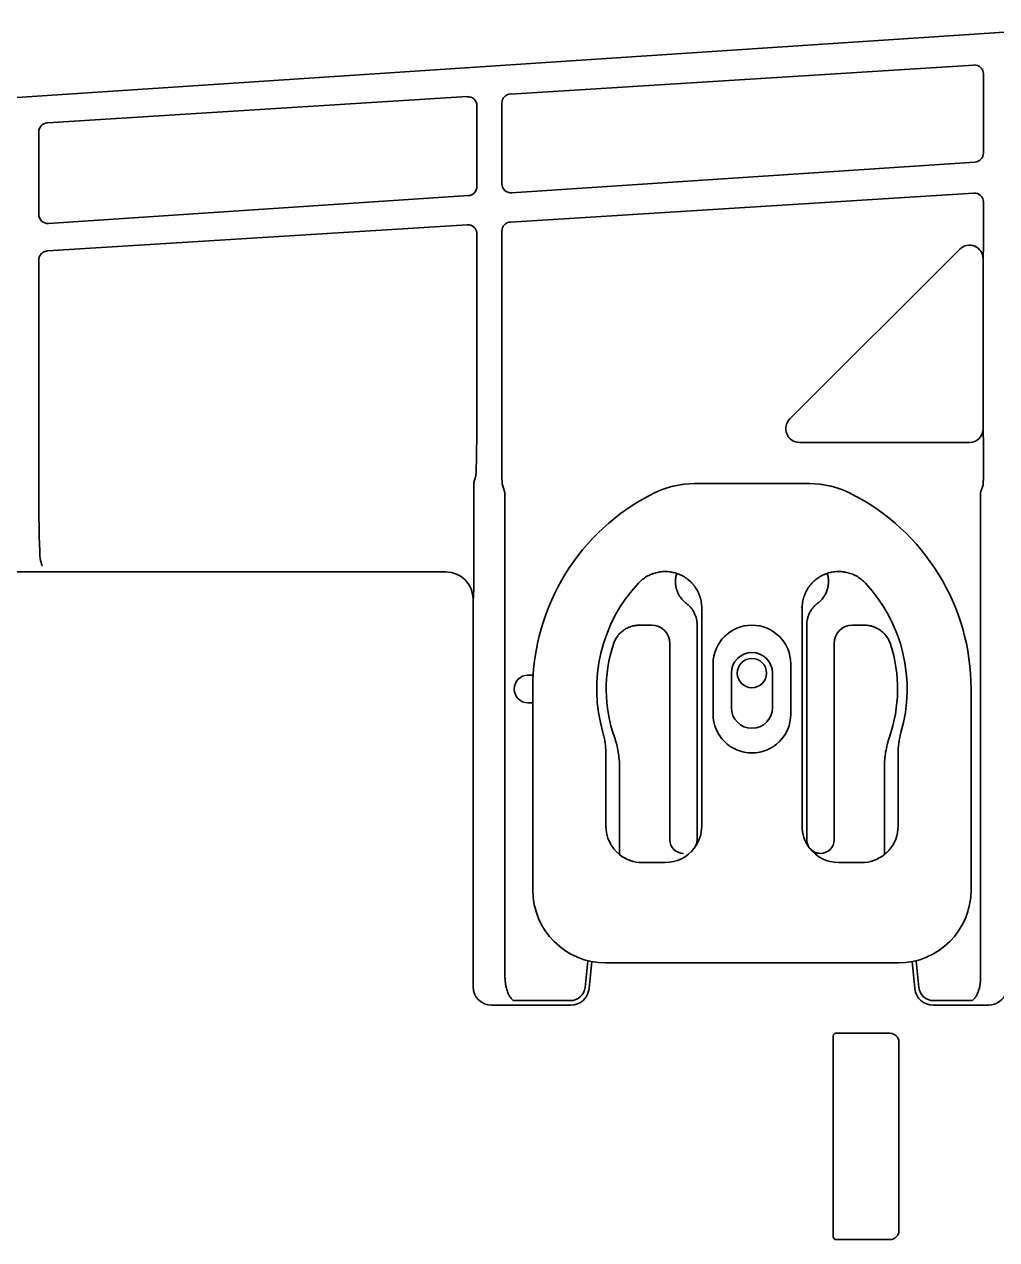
# Model space of a CAD drawing. Extents: x 6336 to 10269, y -393 to 3371.
# Drawn here: x 9002.4 to 9108.9, y 3116.4 to 3249.5 of the extents above; entities that cross this region are included whole.
import ezdxf

# ---------------------------------------------------------------- set-up
doc = ezdxf.new("R2010")
doc.units = 0
doc.header["$LTSCALE"] = 5
doc.layers.add('1', color=7, linetype='CONTINUOUS', true_color=0xffffff)

msp = doc.modelspace()

# ---------------------------------------------------------------- linework, layer by layer
at = {"layer": '1', "color": 7, "linetype": 'Continuous', "lineweight": 35}
for p, q in [((9135.97, 3250.43), (8903.3, 3235)), ((9055.62, 3241.9), (9106.36, 3245.07)), ((9107.42, 3244.07), (9107.42, 3235.45)), ((9004.92, 3238.73), (9050.9, 3241.61)), ((9051.96, 3240.61), (9051.96, 3231.77)), ((9054.69, 3232.08), (9054.69, 3240.91)), ((9003.98, 3228.72), (9003.98, 3237.74)), ((9106.49, 3234.45), (9055.75, 3231.09)), ((9051.02, 3230.77), (9005.05, 3227.72)), ((9055.62, 3227.87), (9106.36, 3231.04)), ((9107.42, 3230.05), (9107.42, 3226.66)), ((9004.92, 3224.71), (9050.9, 3227.58)), ((9051.96, 3226.58), (9051.96, 3208.34)), ((9054.69, 3201.4), (9054.69, 3226.88)), ((9104.83, 3224.91), (9086.23, 3206.31)), ((9003.98, 3196.98), (9003.98, 3223.71)), ((9107.39, 3223.85), (9107.39, 3205.25)), ((9087.29, 3203.75), (9105.89, 3203.75)), ((9107.42, 3202.64), (9107.42, 3201.11)), ((9051.82, 3199.96), (9051.61, 3199.34)), ((9051.61, 3199.34), (9051.61, 3189.12)), ((9055.03, 3198.24), (9054.71, 3199.2)), ((9075.77, 3199.23), (9088.38, 3199.23)), ((9107.4, 3199.09), (9107.11, 3198.24)), ((9055.03, 3145.19), (9055.03, 3198.24)), ((9107.11, 3198.24), (9107.11, 3145.19)), ((9004.36, 3190.24), (9004.17, 3190.8)), ((9048.56, 3189.56), (8956.24, 3189.56)), ((9048.56, 3189.56), (9048.56, 3189.56)), ((9051.6, 3186.69), (9051.55, 3186.56)), ((9051.55, 3144.12), (9051.55, 3186.56)), ((9076.57, 3161.73), (9076.57, 3185.6)), ((9087.57, 3185.6), (9087.57, 3161.73)), ((9071.07, 3183.73), (9069.75, 3183.73)), ((9076.07, 3183.73), (9076.07, 3160.23)), ((9088.07, 3160.23), (9088.07, 3183.73)), ((9094.39, 3183.73), (9093.07, 3183.73)), ((9073.07, 3160.23), (9073.07, 3181.73)), ((9091.07, 3181.73), (9091.07, 3160.23)), ((9077.82, 3179.48), (9077.82, 3173.98)), ((9086.32, 3173.98), (9086.32, 3179.48)), ((9057.55, 3178.25), (9057.55, 3178.25)), ((9058.12, 3178.25), (9057.55, 3178.25)), ((9079.82, 3178.48), (9079.82, 3174.68)), ((9084.32, 3174.68), (9084.32, 3178.48)), ((9056.05, 3176.75), (9056.05, 3176.75)), ((9056.05, 3176.75), (9056.05, 3176.71)), ((9056.05, 3176.71), (9056.05, 3176.71)), ((9058.07, 3154.73), (9058.07, 3176.73)), ((9106.07, 3176.73), (9106.07, 3154.73)), ((9057.55, 3175.21), (9057.55, 3175.21)), ((9057.55, 3175.21), (9058.07, 3175.21)), ((9077.82, 3173.98), (9077.81, 3173.98)), ((9066.07, 3169.73), (9066.07, 3161.73)), ((9098.07, 3161.73), (9098.07, 3169.73)), ((9067.57, 3168.17), (9067.57, 3158.6)), ((9096.57, 3158.6), (9096.57, 3168.17)), ((9070.07, 3157.73), (9072.57, 3157.73)), ((9091.57, 3157.73), (9094.07, 3157.73)), ((9063.8, 3144.04), (9064.1, 3146.97)), ((9064.23, 3143.92), (9064.53, 3146.88)), ((9064.53, 3146.88), (9064.53, 3146.88)), ((9098.07, 3146.73), (9066.07, 3146.73)), ((9099.61, 3146.88), (9099.92, 3143.92)), ((9099.92, 3143.92), (9099.61, 3146.88)), ((9100.04, 3146.97), (9100.35, 3144.04)), ((9064.23, 3143.92), (9064.23, 3143.92)), ((9099.92, 3143.92), (9099.92, 3143.92)), ((9053.55, 3142.12), (9062.24, 3142.12)), ((9053.55, 3142.12), (9053.55, 3142.12)), ((9062.24, 3142.12), (9053.55, 3142.12)), ((9056.53, 3142.61), (9062.21, 3142.61)), ((9062.24, 3142.12), (9062.24, 3142.12)), ((9101.91, 3142.12), (9107.99, 3142.12)), ((9101.91, 3142.12), (9101.91, 3142.12)), ((9107.99, 3142.12), (9101.91, 3142.12)), ((9101.94, 3142.61), (9105.61, 3142.61)), ((9107.99, 3142.12), (9107.99, 3142.12)), ((9090.97, 3138.73), (9090.97, 3116.73)), ((9097.17, 3139.03), (9091.27, 3139.03)), ((9098.17, 3117.43), (9098.17, 3138.03)), ((9091.27, 3116.43), (9097.17, 3116.43))]:
    msp.add_line(p, q, dxfattribs=at)
msp.add_circle((9082.07, 3178.48), 1.6, dxfattribs=at)
for centre, radius, start, end in [((9075.77, 3189.23), 10, 90, 116.7655), ((9088.38, 3189.23), 10, 63.2345, 90), ((9082.07, 3176.73), 24, 116.7655, 180), ((9082.07, 3176.73), 24, 0, 63.2345), ((9082.07, 3176.73), 17, 136.9472, 196.2606), ((9082.07, 3176.73), 17, 343.7394, 43.0512), ((9082.07, 3179.48), 4.25, 0, 180), ((9082.07, 3176.73), 15.95, 162.0029, 199.2463), ((9082.07, 3176.73), 15.95, 340.7537, 17.9971), ((9082.07, 3178.48), 2.25, 0, 180), ((9082.07, 3174.68), 2.25, 180, 0), ((9082.07, 3173.98), 4.25, 180, 0), ((9066.07, 3154.73), 8, 180, 270), ((9098.07, 3154.73), 8, 270, 0), ((9091.27, 3138.73), 0.3, 90, 180), ((9097.17, 3138.03), 1, 0, 90), ((9097.17, 3117.43), 1, 270, 0), ((9091.27, 3116.73), 0.3, 180, 270)]:
    msp.add_arc(centre, radius, start, end, dxfattribs=at)
for centre, major_axis, ratio, start_param, end_param in [((9106.42, 3244.08), (0.478, -0.879), 0.998825, 1.073094, 2.707194), ((9050.96, 3240.61), (0.478, -0.879), 0.998825, 1.073094, 2.707194), ((9055.69, 3240.91), (0.746, -0.667), 0.998687, 2.36424, 3.869903), ((9004.98, 3237.74), (0.746, -0.667), 0.998687, 2.36424, 3.869903), ((9106.42, 3235.45), (-0.477, -0.88), 0.998873, 0.561686, 2.067348), ((9055.69, 3232.08), (-0.739, -0.675), 0.998632, 5.543936, 7.178035), ((9050.96, 3231.77), (-0.477, -0.88), 0.998873, 0.561686, 2.067348), ((9106.42, 3230.05), (0.478, -0.879), 0.998825, 1.073094, 2.707194), ((9004.98, 3228.72), (-0.739, -0.675), 0.998632, 5.543936, 7.178035), ((9055.69, 3226.88), (0.746, -0.667), 0.998687, 2.36424, 3.869903), ((9105.89, 3223.85), (0.18, -1.49), 0.996422, 1.44783, 3.803739), ((9051.81, 3208.35), (0, 8.4), 0.017452, 3.193875, 4.712288), ((9087.29, 3205.25), (-1.45, -0.43), 0.99372, 5.207818, 7.562191), ((9105.89, 3205.25), (-0.21, -1.49), 0.998677, 0.137579, 1.708707), ((9004.18, 3204.29), (0, -13.5), 0.017478, 5.28425, 6.230757), ((9048.55, 3186.55), (-0.95, -2.85), 0.997719, 1.89276, 3.462643), ((9071.07, 3181.72), (-1.42, -1.42), 0.998783, 2.356803, 3.926382), ((9093.07, 3181.72), (1.42, -1.42), 0.998783, 2.356803, 3.926382), ((9057.55, 3176.75), (1.06, -1.06), 0.998631, 2.356537, 3.926648), ((9057.55, 3176.71), (-1.06, -1.06), 0.998631, 5.49813, 7.068241), ((9070.07, 3161.73), (2.83, 2.83), 0.999695, 2.356347, 3.251938), ((9072.57, 3161.73), (-2.83, 2.83), 0.999695, 3.290549, 3.926839), ((9091.57, 3161.73), (2.83, 2.83), 0.999695, 2.356347, 2.992639), ((9094.07, 3161.73), (-2.83, 2.83), 0.999695, 3.197702, 3.926839), ((9074.57, 3160.23), (1.06, 1.06), 0.998783, 2.356803, 3.926991), ((9074.57, 3160.23), (-1.06, 1.06), 0.998783, 3.302332, 3.926382), ((9089.57, 3160.23), (1.06, 1.06), 0.998783, 2.356803, 2.980862), ((9089.57, 3160.23), (-1.06, 1.06), 0.998783, 2.356195, 3.926382), ((9089.57, 3160.23), (1.06, 1.06), 0.998783, 3.018958, 3.926991), ((9091.57, 3161.73), (2.83, 2.83), 0.999695, 3.006925, 3.926839), ((9070.07, 3161.73), (2.83, 2.83), 0.999695, 3.251938, 3.926839), ((9094.07, 3161.73), (-2.83, 2.83), 0.999695, 2.356347, 3.031247), ((9053.55, 3144.12), (-0.63, -1.9), 0.999618, 5.034353, 6.604236), ((9062.21, 3144.21), (-0.59, 1.49), 0.998412, 2.762801, 4.229076), ((9101.94, 3144.21), (-0.59, -1.49), 0.998412, 5.195702, 6.661977), ((9062.24, 3144.12), (0.74, -1.86), 0.999602, 5.904393, 7.370669), ((9101.91, 3144.12), (-0.74, -1.86), 0.999602, 5.195702, 6.661977), ((9107.99, 3144.12), (-0.63, -1.9), 0.999618, 0.32105, 1.570779), ((9056.53, 3142.71), (1.5, 0), 0.066383, 4.332394, 4.712389), ((9105.61, 3142.71), (1.5, 0), 0.066383, 4.712389, 5.092384)]:
    msp.add_ellipse(centre, major_axis=major_axis, ratio=ratio, start_param=start_param, end_param=end_param, dxfattribs=at)
at = {"layer": '1', "color": 7, "linetype": 'Continuous', "lineweight": 35, "extrusion": (2.95823e-31, -1.17146e-15, -1)}
msp.add_ellipse((9072.57, 3161.73), major_axis=(-2.83, 2.83), ratio=0.999695, start_param=3.006925, end_param=3.926839, dxfattribs=at)
at = {"layer": '1', "color": 7, "linetype": 'Continuous', "lineweight": 35}
for points in [[(9050.9, 3227.58), (9050.94, 3227.58), (9051.03, 3227.58), (9051.17, 3227.56), (9051.3, 3227.52), (9051.42, 3227.47), (9051.54, 3227.4), (9051.65, 3227.31), (9051.74, 3227.21), (9051.82, 3227.1), (9051.88, 3226.98), (9051.93, 3226.85), (9051.95, 3226.72), (9051.96, 3226.63), (9051.96, 3226.58)], [(9003.98, 3223.71), (9003.98, 3223.75), (9003.99, 3223.85), (9004.02, 3223.98), (9004.06, 3224.11), (9004.13, 3224.23), (9004.2, 3224.34), (9004.3, 3224.44), (9004.41, 3224.53), (9004.52, 3224.6), (9004.65, 3224.65), (9004.78, 3224.69), (9004.87, 3224.7), (9004.92, 3224.71)], [(9051.61, 3199.34), (9051.61, 3199.34), (9051.61, 3199.34), (9051.61, 3199.34)], [(9087.57, 3185.6), (9087.55, 3185.65), (9087.53, 3185.7), (9087.51, 3185.75)], [(9065.75, 3171.97), (9065.81, 3171.78), (9065.9, 3171.42), (9066, 3170.86), (9066.06, 3170.3), (9066.07, 3169.92), (9066.07, 3169.73)], [(9098.07, 3169.73), (9098.07, 3169.92), (9098.09, 3170.3), (9098.15, 3170.86), (9098.25, 3171.42), (9098.34, 3171.78), (9098.39, 3171.97)], [(9075.76, 3159.3), (9075.77, 3159.32), (9075.78, 3159.33), (9075.79, 3159.35)], [(9088.39, 3159.3), (9088.38, 3159.32), (9088.37, 3159.33), (9088.36, 3159.35)], [(9055.94, 3142.62), (9055.95, 3142.61), (9055.96, 3142.61), (9055.97, 3142.61)], [(9106.17, 3142.61), (9106.18, 3142.61), (9106.19, 3142.61), (9106.21, 3142.62)]]:
    msp.add_open_spline(points, degree=3, dxfattribs=at)
for points, degree, knots in [([(9107.42, 3226.66), (9107.42, 3226.62), (9107.42, 3226.58), (9107.42, 3226.51), (9107.42, 3226.47), (9107.42, 3226.36), (9107.42, 3226.29), (9107.42, 3226.14), (9107.42, 3226.07), (9107.42, 3225.96), (9107.42, 3225.93), (9107.42, 3225.86), (9107.42, 3225.82), (9107.42, 3225.65), (9107.42, 3225.52), (9107.42, 3225.32), (9107.42, 3225.26), (9107.41, 3225.17), (9107.41, 3225.14), (9107.41, 3225.08), (9107.41, 3225.05), (9107.41, 3224.91), (9107.41, 3224.8), (9107.41, 3224.59), (9107.4, 3224.49), (9107.4, 3224.3), (9107.4, 3224.21), (9107.39, 3224.07), (9107.39, 3224), (9107.39, 3223.92), (9107.39, 3223.89), (9107.39, 3223.87), (9107.39, 3223.86), (9107.39, 3223.85), (9107.39, 3223.85), (9107.39, 3223.85)], 3, [0, 0, 0, 0, 0.03125, 0.03125, 0.0625, 0.0625, 0.125, 0.125, 0.1875, 0.1875, 0.21875, 0.21875, 0.25, 0.25, 0.375, 0.375, 0.4375, 0.4375, 0.46875, 0.46875, 0.5, 0.5, 0.625, 0.625, 0.75, 0.75, 0.875, 0.875, 0.9375, 0.96875, 0.984375, 0.992188, 0.996094, 0.996094, 1, 1, 1, 1]), ([(9107.39, 3205.25), (9107.39, 3205.24), (9107.39, 3205.23), (9107.39, 3205.21), (9107.39, 3205.17), (9107.39, 3205.09), (9107.4, 3204.93), (9107.4, 3204.79), (9107.4, 3204.6), (9107.4, 3204.48), (9107.4, 3204.35), (9107.41, 3204.3), (9107.41, 3204.27), (9107.41, 3204.19), (9107.41, 3204.14), (9107.41, 3203.98), (9107.41, 3203.87), (9107.41, 3203.64), (9107.41, 3203.52), (9107.41, 3203.37), (9107.41, 3203.34), (9107.41, 3203.28), (9107.41, 3203.25), (9107.42, 3203.15), (9107.42, 3203.09), (9107.42, 3202.9), (9107.42, 3202.77), (9107.42, 3202.64)], 3, [0, 0, 0, 0, 0.015625, 0.015625, 0.03125, 0.0625, 0.125, 0.25, 0.25, 0.375, 0.40625, 0.40625, 0.4375, 0.4375, 0.5, 0.5, 0.625, 0.625, 0.75, 0.75, 0.78125, 0.78125, 0.8125, 0.8125, 0.875, 0.875, 1, 1, 1, 1]), ([(9054.71, 3199.2), (9054.71, 3199.38), (9054.71, 3199.5), (9054.7, 3199.66), (9054.7, 3200.1), (9054.69, 3200.39), (9054.69, 3200.65), (9054.69, 3200.91), (9054.69, 3201.16), (9054.69, 3201.4)], 2, [0, 0, 0, 0.125, 0.125, 0.25, 0.5, 0.5, 0.75, 0.75, 1, 1, 1]), ([(9107.42, 3201.11), (9107.42, 3201.01), (9107.42, 3200.92), (9107.42, 3200.77), (9107.42, 3200.73), (9107.42, 3200.63), (9107.42, 3200.59), (9107.41, 3200.45), (9107.41, 3200.36), (9107.41, 3200.19), (9107.41, 3200.1), (9107.41, 3199.98), (9107.41, 3199.94), (9107.41, 3199.86), (9107.41, 3199.82), (9107.41, 3199.7), (9107.41, 3199.62), (9107.4, 3199.47), (9107.4, 3199.39), (9107.4, 3199.28), (9107.4, 3199.22), (9107.4, 3199.17), (9107.4, 3199.13), (9107.4, 3199.11), (9107.4, 3199.09)], 3, [0, 0, 0, 0, 0.125, 0.125, 0.1875, 0.1875, 0.25, 0.25, 0.375, 0.375, 0.5, 0.5, 0.5625, 0.5625, 0.625, 0.625, 0.75, 0.75, 0.875, 0.875, 0.9375, 0.96875, 0.96875, 1, 1, 1, 1]), ([(9073.83, 3189.4), (9073.65, 3189.46), (9073.46, 3189.51), (9073.09, 3189.57), (9072.9, 3189.59), (9072.67, 3189.6), (9072.62, 3189.6), (9072.52, 3189.6), (9072.47, 3189.6), (9072.33, 3189.6), (9072.24, 3189.59), (9071.95, 3189.56), (9071.77, 3189.52), (9071.49, 3189.45), (9071.4, 3189.43), (9071.27, 3189.38), (9071.22, 3189.37), (9071.13, 3189.33), (9071.09, 3189.32), (9070.87, 3189.22), (9070.7, 3189.14), (9070.37, 3188.95), (9070.22, 3188.84), (9070.03, 3188.69), (9069.99, 3188.66), (9069.92, 3188.6), (9069.82, 3188.5), (9069.72, 3188.4), (9069.65, 3188.33)], 3, [0, 0, 0, 0, 0.125, 0.125, 0.25, 0.25, 0.28125, 0.28125, 0.3125, 0.3125, 0.375, 0.375, 0.5, 0.5, 0.5625, 0.5625, 0.59375, 0.59375, 0.625, 0.625, 0.75, 0.75, 0.875, 0.875, 0.90625, 0.90625, 0.9375, 1, 1, 1, 1]), ([(9073.83, 3189.4), (9073.78, 3189.25), (9073.75, 3189.11), (9073.72, 3188.92), (9073.72, 3188.88), (9073.71, 3188.8), (9073.7, 3188.76), (9073.7, 3188.65), (9073.69, 3188.57), (9073.69, 3188.34), (9073.71, 3188.19), (9073.74, 3187.96), (9073.76, 3187.89), (9073.78, 3187.78), (9073.79, 3187.74), (9073.81, 3187.67), (9073.83, 3187.63), (9073.88, 3187.45), (9073.94, 3187.31), (9074.04, 3187.1), (9074.1, 3187), (9074.16, 3186.9), (9074.2, 3186.84), (9074.23, 3186.81), (9074.34, 3186.65), (9074.43, 3186.53), (9074.65, 3186.31), (9074.76, 3186.21), (9074.88, 3186.12)], 3, [0, 0, 0, 0, 0.125, 0.125, 0.15625, 0.15625, 0.1875, 0.1875, 0.25, 0.25, 0.375, 0.375, 0.4375, 0.4375, 0.46875, 0.46875, 0.5, 0.5, 0.625, 0.625, 0.6875, 0.71875, 0.71875, 0.75, 0.75, 0.875, 0.875, 1, 1, 1, 1]), ([(9076.57, 3185.6), (9076.57, 3185.81), (9076.56, 3186.02), (9076.49, 3186.43), (9076.44, 3186.63), (9076.37, 3186.86), (9076.36, 3186.88), (9076.35, 3186.93), (9076.34, 3186.96), (9076.31, 3187.03), (9076.29, 3187.08), (9076.23, 3187.22), (9076.19, 3187.32), (9076.05, 3187.6), (9075.94, 3187.77), (9075.79, 3187.99), (9075.75, 3188.03), (9075.71, 3188.09), (9075.69, 3188.11), (9075.66, 3188.15), (9075.57, 3188.25), (9075.48, 3188.35), (9075.26, 3188.57), (9075.11, 3188.71), (9074.9, 3188.86), (9074.85, 3188.89), (9074.77, 3188.95), (9074.72, 3188.98), (9074.59, 3189.06), (9074.5, 3189.11), (9074.22, 3189.25), (9074.03, 3189.33), (9073.83, 3189.4)], 3, [0, 0, 0, 0, 0.125, 0.125, 0.25, 0.25, 0.265625, 0.265625, 0.28125, 0.28125, 0.3125, 0.3125, 0.375, 0.375, 0.5, 0.5, 0.53125, 0.53125, 0.546875, 0.546875, 0.5625, 0.625, 0.625, 0.75, 0.75, 0.78125, 0.78125, 0.8125, 0.8125, 0.875, 0.875, 1, 1, 1, 1]), ([(9090.32, 3189.4), (9090.12, 3189.33), (9089.93, 3189.25), (9089.65, 3189.11), (9089.56, 3189.06), (9089.42, 3188.98), (9089.38, 3188.95), (9089.29, 3188.89), (9089.25, 3188.86), (9089.04, 3188.71), (9088.88, 3188.57), (9088.66, 3188.35), (9088.57, 3188.25), (9088.49, 3188.15), (9088.46, 3188.11), (9088.44, 3188.09), (9088.39, 3188.03), (9088.36, 3187.99), (9088.21, 3187.77), (9088.1, 3187.6), (9087.96, 3187.32), (9087.91, 3187.22), (9087.86, 3187.08), (9087.84, 3187.03), (9087.81, 3186.96), (9087.8, 3186.93), (9087.78, 3186.88), (9087.77, 3186.86), (9087.7, 3186.63), (9087.65, 3186.43), (9087.59, 3186.02), (9087.57, 3185.81), (9087.57, 3185.6)], 3, [0, 0, 0, 0, 0.125, 0.125, 0.1875, 0.1875, 0.21875, 0.21875, 0.25, 0.25, 0.375, 0.375, 0.4375, 0.453125, 0.453125, 0.46875, 0.46875, 0.5, 0.5, 0.625, 0.625, 0.6875, 0.6875, 0.71875, 0.71875, 0.734375, 0.734375, 0.75, 0.75, 0.875, 0.875, 1, 1, 1, 1]), ([(9089.26, 3186.12), (9089.38, 3186.21), (9089.5, 3186.31), (9089.71, 3186.53), (9089.81, 3186.65), (9089.92, 3186.81), (9089.94, 3186.84), (9089.98, 3186.9), (9090.05, 3187), (9090.1, 3187.1), (9090.2, 3187.31), (9090.26, 3187.45), (9090.32, 3187.63), (9090.33, 3187.67), (9090.35, 3187.74), (9090.36, 3187.78), (9090.39, 3187.89), (9090.4, 3187.96), (9090.44, 3188.19), (9090.45, 3188.34), (9090.45, 3188.57), (9090.45, 3188.65), (9090.44, 3188.76), (9090.44, 3188.8), (9090.43, 3188.88), (9090.42, 3188.92), (9090.4, 3189.11), (9090.36, 3189.25), (9090.32, 3189.4)], 3, [0, 0, 0, 0, 0.125, 0.125, 0.25, 0.25, 0.28125, 0.28125, 0.3125, 0.375, 0.375, 0.5, 0.5, 0.53125, 0.53125, 0.5625, 0.5625, 0.625, 0.625, 0.75, 0.75, 0.8125, 0.8125, 0.84375, 0.84375, 0.875, 0.875, 1, 1, 1, 1]), ([(9094.5, 3188.33), (9094.36, 3188.47), (9094.23, 3188.6), (9093.93, 3188.84), (9093.78, 3188.94), (9093.57, 3189.07), (9093.53, 3189.09), (9093.45, 3189.14), (9093.4, 3189.16), (9093.28, 3189.22), (9093.19, 3189.26), (9092.93, 3189.37), (9092.75, 3189.43), (9092.47, 3189.5), (9092.38, 3189.52), (9092.24, 3189.55), (9092.19, 3189.55), (9092.1, 3189.57), (9092.05, 3189.57), (9091.81, 3189.6), (9091.62, 3189.61), (9091.25, 3189.59), (9091.06, 3189.57), (9090.82, 3189.53), (9090.77, 3189.52), (9090.68, 3189.5), (9090.54, 3189.47), (9090.41, 3189.43), (9090.32, 3189.4)], 3, [0, 0, 0, 0, 0.125, 0.125, 0.25, 0.25, 0.28125, 0.28125, 0.3125, 0.3125, 0.375, 0.375, 0.5, 0.5, 0.5625, 0.5625, 0.59375, 0.59375, 0.625, 0.625, 0.75, 0.75, 0.875, 0.875, 0.90625, 0.90625, 0.9375, 1, 1, 1, 1]), ([(9051.61, 3189.12), (9051.61, 3189.09), (9051.61, 3189.06), (9051.61, 3189.01), (9051.61, 3188.93), (9051.61, 3188.84), (9051.61, 3188.68), (9051.61, 3188.57), (9051.61, 3188.41), (9051.61, 3188.36), (9051.61, 3188.28), (9051.61, 3188.25), (9051.61, 3188.2), (9051.61, 3188.17), (9051.61, 3188.04), (9051.61, 3187.94), (9051.61, 3187.74), (9051.61, 3187.64), (9051.61, 3187.45), (9051.6, 3187.35), (9051.6, 3187.16), (9051.6, 3187.06), (9051.6, 3186.92), (9051.6, 3186.87), (9051.6, 3186.8), (9051.6, 3186.77), (9051.6, 3186.73), (9051.6, 3186.71), (9051.6, 3186.7), (9051.6, 3186.69)], 3, [0, 0, 0, 0, 0.03125, 0.03125, 0.0625, 0.125, 0.125, 0.25, 0.25, 0.3125, 0.3125, 0.34375, 0.34375, 0.375, 0.375, 0.5, 0.5, 0.625, 0.625, 0.75, 0.75, 0.875, 0.875, 0.9375, 0.9375, 0.96875, 0.984375, 0.984375, 1, 1, 1, 1]), ([(9074.88, 3186.12), (9074.98, 3186.05), (9075.06, 3185.97), (9075.23, 3185.82), (9075.31, 3185.73), (9075.42, 3185.6), (9075.47, 3185.53), (9075.52, 3185.46), (9075.56, 3185.41), (9075.57, 3185.39), (9075.65, 3185.27), (9075.71, 3185.17), (9075.81, 3184.96), (9075.86, 3184.86), (9075.91, 3184.69), (9075.93, 3184.64), (9075.96, 3184.56), (9075.96, 3184.53), (9075.98, 3184.47), (9075.99, 3184.44), (9076.02, 3184.3), (9076.06, 3184.08), (9076.07, 3183.84), (9076.07, 3183.73)], 3, [0, 0, 0, 0, 0.125, 0.125, 0.25, 0.25, 0.3125, 0.34375, 0.34375, 0.375, 0.375, 0.5, 0.5, 0.625, 0.625, 0.6875, 0.6875, 0.71875, 0.71875, 0.75, 0.75, 0.875, 1, 1, 1, 1]), ([(9088.07, 3183.73), (9088.07, 3183.84), (9088.08, 3183.96), (9088.11, 3184.19), (9088.13, 3184.3), (9088.17, 3184.47), (9088.18, 3184.52), (9088.2, 3184.61), (9088.21, 3184.63), (9088.23, 3184.69), (9088.24, 3184.72), (9088.29, 3184.85), (9088.33, 3184.96), (9088.44, 3185.17), (9088.49, 3185.26), (9088.59, 3185.41), (9088.62, 3185.46), (9088.67, 3185.53), (9088.69, 3185.55), (9088.72, 3185.6), (9088.74, 3185.62), (9088.84, 3185.73), (9088.99, 3185.9), (9089.17, 3186.05), (9089.26, 3186.12)], 3, [0, 0, 0, 0, 0.125, 0.125, 0.25, 0.25, 0.3125, 0.3125, 0.34375, 0.34375, 0.375, 0.375, 0.5, 0.5, 0.625, 0.625, 0.6875, 0.6875, 0.71875, 0.71875, 0.75, 0.75, 0.875, 1, 1, 1, 1]), ([(9069.75, 3183.73), (9069.6, 3183.73), (9069.44, 3183.71), (9069.13, 3183.66), (9068.98, 3183.63), (9068.79, 3183.57), (9068.75, 3183.55), (9068.68, 3183.53), (9068.57, 3183.48), (9068.46, 3183.44), (9068.26, 3183.33), (9068.12, 3183.25), (9067.96, 3183.13), (9067.93, 3183.11), (9067.87, 3183.06), (9067.84, 3183.03), (9067.75, 3182.96), (9067.69, 3182.9), (9067.52, 3182.74), (9067.42, 3182.62), (9067.31, 3182.46), (9067.29, 3182.43), (9067.24, 3182.36), (9067.22, 3182.33), (9067.16, 3182.23), (9067.12, 3182.16), (9067.01, 3181.95), (9066.95, 3181.8), (9066.9, 3181.65)], 3, [0, 0, 0, 0, 0.125, 0.125, 0.25, 0.25, 0.28125, 0.28125, 0.3125, 0.375, 0.375, 0.5, 0.5, 0.53125, 0.53125, 0.5625, 0.5625, 0.625, 0.625, 0.75, 0.75, 0.78125, 0.78125, 0.8125, 0.8125, 0.875, 0.875, 1, 1, 1, 1]), ([(9097.24, 3181.65), (9097.19, 3181.8), (9097.13, 3181.95), (9096.99, 3182.23), (9096.91, 3182.36), (9096.79, 3182.52), (9096.77, 3182.55), (9096.72, 3182.61), (9096.65, 3182.71), (9096.57, 3182.79), (9096.4, 3182.96), (9096.28, 3183.06), (9096.12, 3183.18), (9096.09, 3183.2), (9096.03, 3183.24), (9095.99, 3183.26), (9095.89, 3183.32), (9095.82, 3183.36), (9095.61, 3183.47), (9095.47, 3183.53), (9095.28, 3183.59), (9095.25, 3183.6), (9095.17, 3183.62), (9095.13, 3183.63), (9095.02, 3183.66), (9094.94, 3183.68), (9094.71, 3183.71), (9094.55, 3183.73), (9094.39, 3183.73)], 3, [0, 0, 0, 0, 0.125, 0.125, 0.25, 0.25, 0.28125, 0.28125, 0.3125, 0.375, 0.375, 0.5, 0.5, 0.53125, 0.53125, 0.5625, 0.5625, 0.625, 0.625, 0.75, 0.75, 0.78125, 0.78125, 0.8125, 0.8125, 0.875, 0.875, 1, 1, 1, 1]), ([(9067.01, 3171.47), (9067.11, 3171.2), (9067.19, 3170.93), (9067.33, 3170.39), (9067.44, 3169.85), (9067.51, 3169.29), (9067.56, 3168.74), (9067.57, 3168.46), (9067.57, 3168.17)], 3, [0, 0, 0, 0, 0.25, 0.25, 0.5, 0.75, 0.75, 1, 1, 1, 1]), ([(9096.57, 3168.17), (9096.57, 3168.46), (9096.58, 3168.74), (9096.63, 3169.29), (9096.7, 3169.85), (9096.82, 3170.39), (9096.96, 3170.93), (9097.04, 3171.2), (9097.13, 3171.47)], 3, [0, 0, 0, 0, 0.25, 0.25, 0.5, 0.75, 0.75, 1, 1, 1, 1]), ([(9097.06, 3159.06), (9097.03, 3159.03), (9097, 3159), (9096.95, 3158.95), (9096.93, 3158.92), (9096.89, 3158.88), (9096.87, 3158.87), (9096.85, 3158.84), (9096.83, 3158.83), (9096.79, 3158.8), (9096.77, 3158.77), (9096.73, 3158.74), (9096.72, 3158.73), (9096.7, 3158.71), (9096.68, 3158.7), (9096.66, 3158.68), (9096.65, 3158.67), (9096.63, 3158.66), (9096.62, 3158.65), (9096.6, 3158.63), (9096.58, 3158.62), (9096.57, 3158.61), (9096.57, 3158.61), (9096.57, 3158.61), (9096.56, 3158.61), (9096.56, 3158.61)], 3, [0, 0, 0, 0, 0.134778, 0.134778, 0.269557, 0.269557, 0.336946, 0.336946, 0.404335, 0.404335, 0.539113, 0.539113, 0.606503, 0.606503, 0.673892, 0.673892, 0.741281, 0.741281, 0.80867, 0.80867, 0.943449, 0.943449, 0.977143, 0.977143, 1, 1, 1, 1]), ([(9055.03, 3145.19), (9055.03, 3145.05), (9055.04, 3144.92), (9055.06, 3144.65), (9055.08, 3144.51), (9055.12, 3144.25), (9055.15, 3144.13), (9055.21, 3143.88), (9055.25, 3143.76), (9055.33, 3143.53), (9055.37, 3143.43), (9055.47, 3143.22), (9055.52, 3143.13), (9055.63, 3142.95), (9055.69, 3142.87), (9055.81, 3142.73), (9055.87, 3142.67), (9055.94, 3142.62)], 3, [0, 0, 0, 0, 0.125, 0.125, 0.25, 0.25, 0.375, 0.375, 0.5, 0.5, 0.625, 0.625, 0.75, 0.75, 0.875, 0.875, 1, 1, 1, 1]), ([(9106.21, 3142.62), (9106.27, 3142.67), (9106.34, 3142.73), (9106.46, 3142.87), (9106.52, 3142.95), (9106.63, 3143.13), (9106.68, 3143.22), (9106.78, 3143.43), (9106.82, 3143.53), (9106.9, 3143.76), (9106.94, 3143.88), (9107, 3144.13), (9107.02, 3144.25), (9107.07, 3144.51), (9107.08, 3144.65), (9107.11, 3144.92), (9107.11, 3145.05), (9107.11, 3145.19)], 3, [0, 0, 0, 0, 0.125, 0.125, 0.25, 0.25, 0.375, 0.375, 0.5, 0.5, 0.625, 0.625, 0.75, 0.75, 0.875, 0.875, 1, 1, 1, 1])]:
    msp.add_open_spline(points, degree=degree, knots=knots, dxfattribs=at)

doc.saveas('drawing.dxf')
